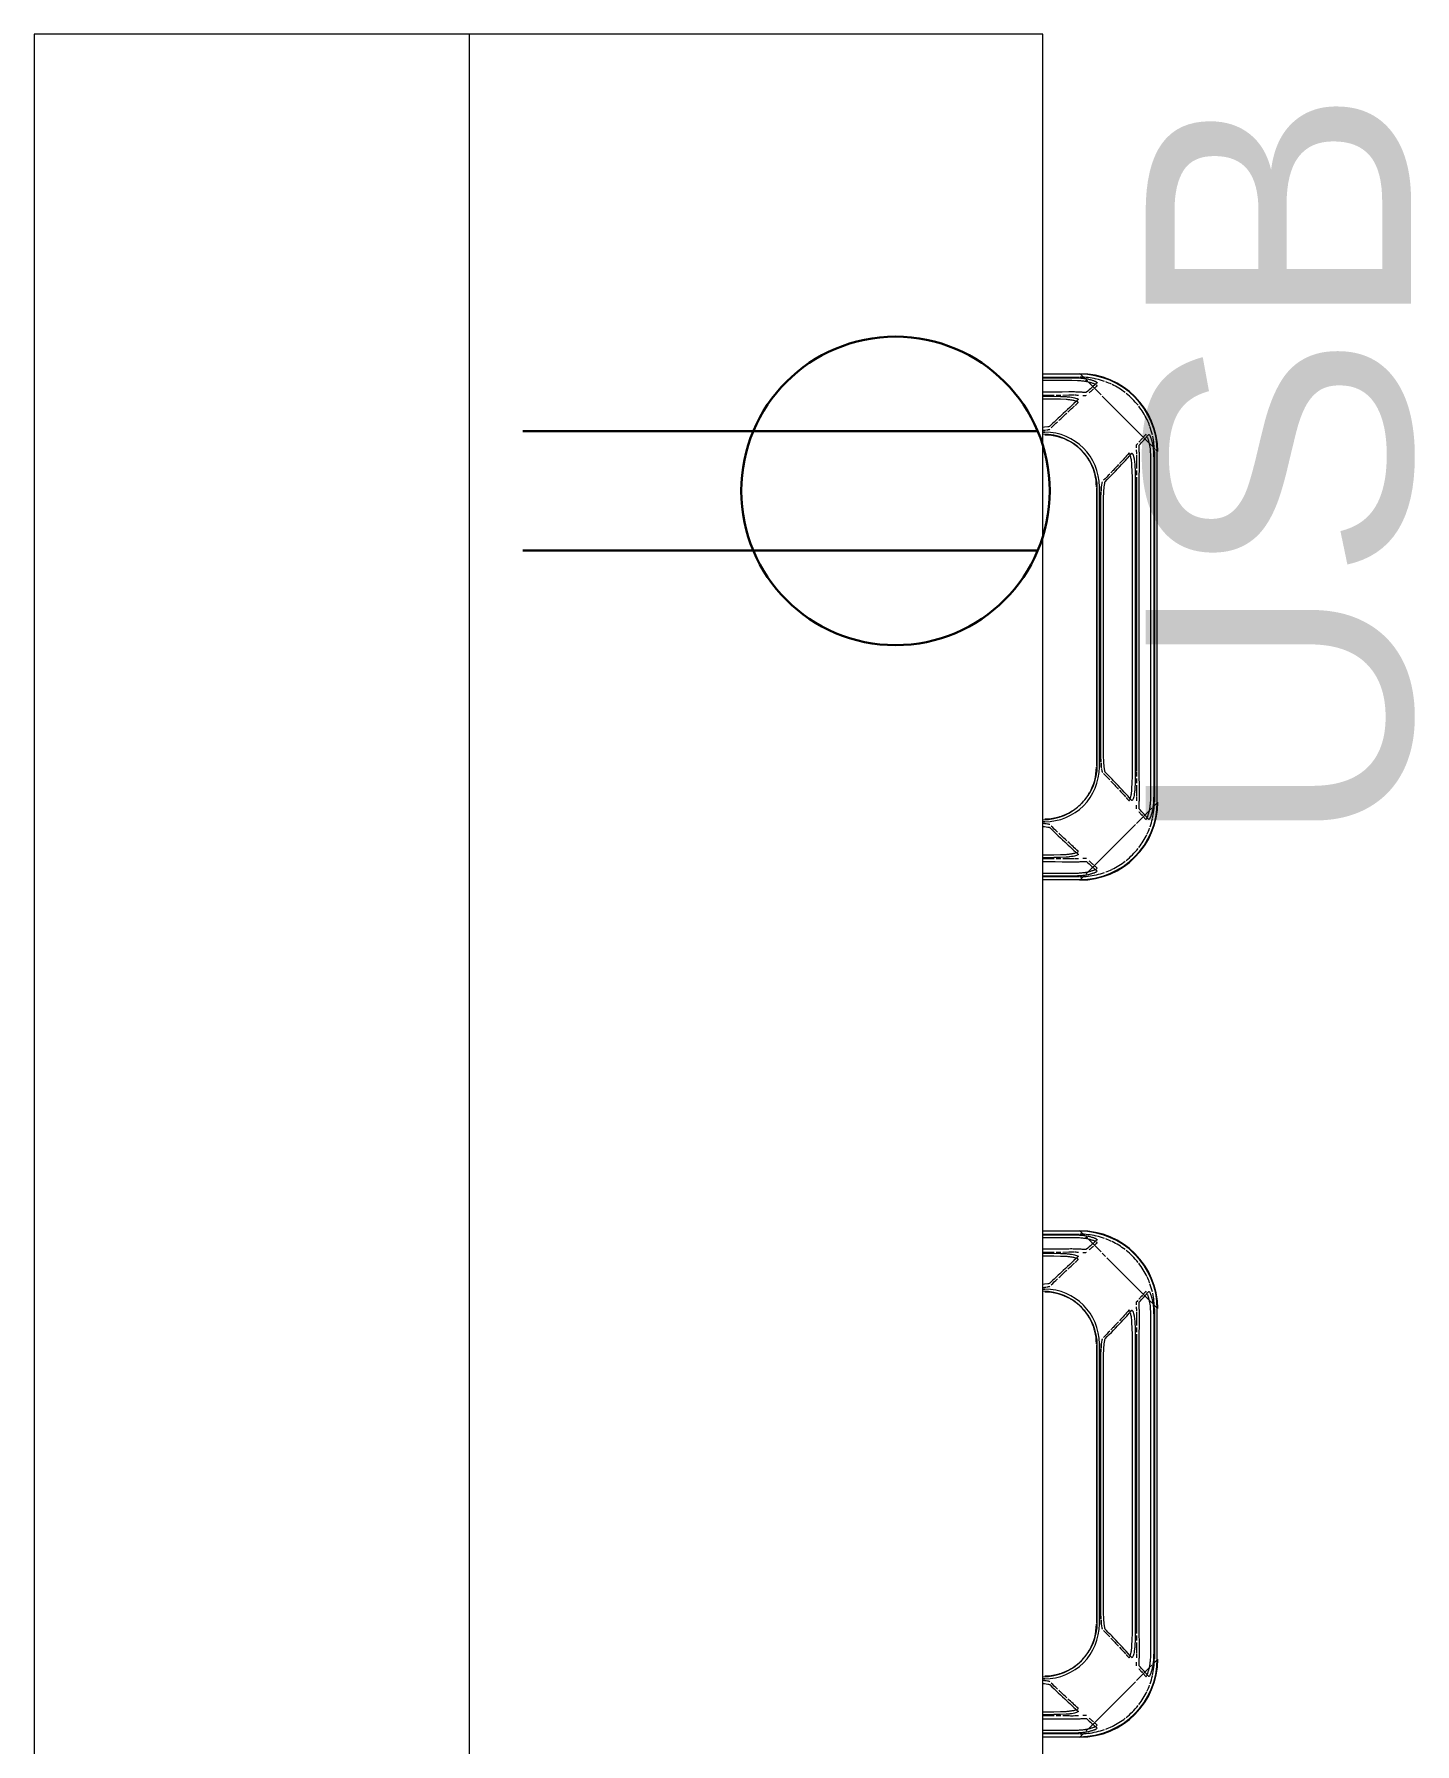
# Model space of a CAD drawing. Header units: inches. Extents: x -1180 to 2011, y -268 to 2143.
# Drawn here: x 29.2 to 73.5, y 1977.1 to 2032 of the extents above; entities that cross this region are included whole.
import ezdxf

# ---------------------------------------------------------------- set-up
doc = ezdxf.new("R2010")
doc.units = ezdxf.units.IN
doc.header["$MEASUREMENT"] = 0
for name, color, linetype, lineweight in [('A-ANNO-NOTE', 131, 'Continuous', 13), ('I-FURN', 30, 'Continuous', 9), ('Q-CASE', 31, 'Continuous', 13)]:
    doc.layers.add(name, color=color, linetype=linetype, lineweight=lineweight)
doc.styles.add('Swis721 Lt BT', font='swissl.ttf', dxfattribs={"height": 8.514638})

# ---------------------------------------------------------------- blocks, each defined once
blk = doc.blocks.new('Casework 16 - Casework 9-5189711-6TH FLOOR POWER _ SIGNAL')
at = {"layer": 'Q-CASE', "lineweight": 9}
for p, q in [((61.585, 2031.961), (43.177, 2031.961)), ((43.177, 2031.961), (43.177, 1903.173)), ((61.585, 1903.173), (61.585, 2031.961))]:
    blk.add_line(p, q, dxfattribs=at)
blk = doc.blocks.new('HighTower_Jaxson_Stool_30 - Wood Seat-5708976-6TH FLOOR POWER _ SIGNAL')
at = {"layer": 'I-FURN'}
for p, q in [((-7.406, 6.344), (-6.037, 7.713)), ((-6.037, 7.713), (-7.406, 6.344)), ((-6.037, 7.713), (-5.897, 7.853)), ((-5.897, 7.853), (-6.037, 7.713)), ((-5.897, 7.853), (-5.778, 7.972)), ((-5.778, 7.972), (-5.897, 7.853)), ((-5.772, 7.978), (-5.716, 8.034)), ((-5.716, 8.034), (-5.772, 7.978)), ((-5.697, 8.053), (-5.644, 8.106)), ((-5.644, 8.106), (-5.697, 8.053)), ((5.615, 8.109), (-5.615, 8.109)), ((-5.615, 8.015), (5.615, 8.015)), ((-5.177, 7.997), (5.177, 7.997)), ((5.177, 7.903), (-5.177, 7.903)), ((5.644, 8.106), (5.78, 7.97)), ((5.78, 7.97), (5.644, 8.106)), ((5.817, 7.933), (5.867, 7.883)), ((5.867, 7.883), (5.817, 7.933)), ((5.898, 7.852), (6.037, 7.713)), ((6.037, 7.713), (5.898, 7.852)), ((6.037, 7.713), (6.306, 7.444)), ((6.306, 7.444), (6.037, 7.713)), ((-5.273, 7.445), (-5.082, 7.44)), ((-5.018, 7.439), (-4.866, 7.438)), ((4.835, 7.532), (-4.835, 7.532)), ((-4.803, 7.438), (4.644, 7.438)), ((-4.574, 7.404), (4.574, 7.404)), ((4.574, 7.31), (-4.574, 7.31)), ((4.661, 7.438), (4.803, 7.438)), ((4.866, 7.438), (5.018, 7.439)), ((5.082, 7.44), (5.273, 7.445)), ((6.344, 7.406), (7.713, 6.037)), ((7.713, 6.037), (6.344, 7.406)), ((-7.852, 5.898), (-7.713, 6.037)), ((-7.713, 6.037), (-7.852, 5.898)), ((-7.713, 6.037), (-7.444, 6.306)), ((-7.444, 6.306), (-7.713, 6.037)), ((-4.602, 6.327), (-4.562, 6.321)), ((-4.548, 6.319), (-4.498, 6.313)), ((-4.5, 6.25), (4.5, 6.25)), ((4.5, 6.25), (-4.5, 6.25)), ((-4.492, 6.313), (-4.36, 6.303)), ((-4.463, 6.156), (-4.411, 6.156)), ((4.435, 6.185), (-4.435, 6.185)), ((-4.405, 6.156), (4.405, 6.156)), ((3.661, 6.378), (-3.661, 6.378)), ((-3.661, 6.284), (3.661, 6.284)), ((4.36, 6.303), (4.492, 6.313)), ((4.411, 6.156), (4.463, 6.156)), ((4.498, 6.313), (4.548, 6.319)), ((4.562, 6.321), (4.602, 6.327)), ((7.713, 6.037), (7.852, 5.898)), ((7.852, 5.898), (7.713, 6.037)), ((-8.109, 5.615), (-8.109, 4.439)), ((-8.106, 5.644), (-7.97, 5.78)), ((-7.97, 5.78), (-8.106, 5.644)), ((-8.015, 4.439), (-8.015, 5.615)), ((-7.933, 5.817), (-7.883, 5.867)), ((-7.883, 5.867), (-7.933, 5.817)), ((7.883, 5.867), (7.933, 5.817)), ((7.933, 5.817), (7.883, 5.867)), ((7.97, 5.78), (8.106, 5.644)), ((8.106, 5.644), (7.97, 5.78)), ((8.015, 5.615), (8.015, 4.439)), ((8.109, 4.439), (8.109, 5.615)), ((-7.997, 4.439), (-7.997, 5.177)), ((-7.903, 5.177), (-7.903, 4.439)), ((-7.44, 5.082), (-7.445, 5.273)), ((-7.438, 4.866), (-7.439, 5.018)), ((7.439, 5.018), (7.438, 4.866)), ((7.445, 5.273), (7.44, 5.082)), ((7.903, 4.439), (7.903, 5.177)), ((7.997, 5.177), (7.997, 4.439)), ((-7.532, 4.835), (-7.532, 4.439)), ((-7.438, 4.439), (-7.438, 4.803)), ((-7.404, 4.439), (-7.404, 4.574)), ((-7.31, 4.574), (-7.31, 4.439)), ((-6.321, 4.562), (-6.327, 4.602)), ((-6.313, 4.498), (-6.319, 4.548)), ((-6.309, 4.444), (-6.313, 4.492)), ((-6.25, 4.439), (-6.25, 4.5)), ((-6.25, 4.5), (-6.25, 4.439)), ((6.25, 4.5), (6.25, 4.439)), ((6.25, 4.439), (6.25, 4.5)), ((6.313, 4.492), (6.309, 4.444)), ((6.319, 4.548), (6.313, 4.498)), ((6.327, 4.602), (6.321, 4.562)), ((7.31, 4.439), (7.31, 4.574)), ((7.404, 4.574), (7.404, 4.439)), ((7.438, 4.803), (7.438, 4.439)), ((7.532, 4.439), (7.532, 4.835))]:
    blk.add_line(p, q, dxfattribs=at)
at = {"layer": 'I-FURN', "flags": 128}
for points in [[(-5.545, 7.992), (-5.365, 7.996), (-5.177, 7.997)], [(-5.177, 7.903), (-5.365, 7.902), (-5.545, 7.899)], [(5.177, 7.997), (5.365, 7.996), (5.545, 7.992)], [(5.545, 7.899), (5.365, 7.902), (5.177, 7.903)], [(-4.835, 7.532), (-5.06, 7.534), (-5.273, 7.539)], [(-5.184, 7.391), (-4.998, 7.398), (-4.791, 7.402), (-4.574, 7.404)], [(-4.574, 7.31), (-4.791, 7.309), (-4.998, 7.304), (-5.184, 7.297)], [(4.574, 7.404), (4.791, 7.402), (4.998, 7.398), (5.184, 7.391)], [(5.184, 7.297), (4.998, 7.304), (4.791, 7.309), (4.574, 7.31)], [(5.273, 7.539), (5.06, 7.534), (4.835, 7.532)], [(-3.661, 6.378), (-3.904, 6.38), (-4.132, 6.386), (-4.332, 6.395), (-4.492, 6.407), (-4.602, 6.421)], [(-4.332, 6.301), (-4.132, 6.292), (-3.904, 6.286), (-3.661, 6.284)], [(4.602, 6.421), (4.492, 6.407), (4.332, 6.395), (4.132, 6.386), (3.904, 6.38), (3.661, 6.378)], [(3.661, 6.284), (3.904, 6.286), (4.132, 6.292), (4.332, 6.301)], [(-7.997, 5.177), (-7.996, 5.365), (-7.992, 5.545)], [(-7.899, 5.545), (-7.902, 5.365), (-7.903, 5.177)], [(7.903, 5.177), (7.902, 5.365), (7.899, 5.545)], [(7.992, 5.545), (7.996, 5.365), (7.997, 5.177)], [(-7.539, 5.273), (-7.534, 5.06), (-7.532, 4.835)], [(-7.404, 4.574), (-7.402, 4.791), (-7.398, 4.998), (-7.391, 5.184)], [(-7.297, 5.184), (-7.304, 4.998), (-7.309, 4.791), (-7.31, 4.574)], [(7.31, 4.574), (7.309, 4.791), (7.304, 4.998), (7.297, 5.184)], [(7.391, 5.184), (7.398, 4.998), (7.402, 4.791), (7.404, 4.574)], [(7.532, 4.835), (7.534, 5.06), (7.539, 5.273)], [(-6.421, 4.602), (-6.407, 4.492), (-6.402, 4.444)], [(6.402, 4.444), (6.407, 4.492), (6.421, 4.602)]]:
    blk.add_lwpolyline(points, dxfattribs=at)
at = {"layer": 'I-FURN'}
for centre, radius, start, end in [((-5.625, 5.625), 2.5, 90, 180), ((-5.625, 5.625), 2.5, 90, 180), ((-5.615, 5.615), 2.494, 90, 180), ((-5.615, 5.615), 2.4, 115.7143, 127.6575), ((-5.615, 5.615), 2.4, 110.5345, 115.5625), ((-5.615, 5.615), 2.4, 103.2531, 109.7492), ((-5.615, 5.615), 2.4, 90.3842, 102.1322), ((5.615, 5.615), 2.494, 0, 90), ((5.625, 5.625), 2.5, 0, 90), ((5.625, 5.625), 2.5, 0, 90), ((5.615, 5.615), 2.4, 77.1429, 89.6148), ((5.615, 5.615), 2.4, 70.5552, 76.9248), ((5.615, 5.615), 2.4, 64.6868, 69.4613), ((5.615, 5.615), 2.4, 52.5122, 64.2857), ((-5.615, 5.615), 2.4, 128.5714, 141.4286), ((5.615, 5.615), 2.4, 38.5714, 51.4286), ((-5.615, 5.615), 2.4, 154.6943, 159.4688), ((-5.615, 5.615), 2.4, 142.5199, 154.2857), ((5.615, 5.615), 2.4, 25.7143, 37.6499), ((5.615, 5.615), 2.4, 20.5269, 25.5551), ((-5.615, 5.615), 2.4, 167.1429, 179.6151), ((-5.615, 5.615), 2.4, 160.5624, 166.9321), ((-4.5, 4.5), 1.75, 90, 180), ((-4.5, 4.5), 1.75, 90, 180), ((-4.435, 4.435), 1.75, 90, 179.868), ((-4.5, 4.5), 1.656, 105, 119.5412), ((-4.5, 4.5), 1.656, 90, 104.2481), ((4.435, 4.435), 1.75, 0.132, 90), ((4.5, 4.5), 1.75, 360, 90), ((4.5, 4.5), 1.75, 360, 90), ((4.5, 4.5), 1.656, 60.4347, 90), ((5.615, 5.615), 2.4, 13.0648, 19.4337), ((5.615, 5.615), 2.4, 0.3839, 12.8571), ((-4.5, 4.5), 1.656, 135, 150), ((-4.5, 4.5), 1.656, 120, 134.9851), ((4.5, 4.5), 1.656, 45, 60), ((4.5, 4.5), 1.656, 30, 44.9851), ((-4.5, 4.5), 1.656, 150.1393, 180), ((4.5, 4.5), 1.656, 15, 29.8409), ((4.5, 4.5), 1.656, 0, 14.2481)]:
    blk.add_arc(centre, radius, start, end, dxfattribs=at)
for points, knots in [([(-6.175, 7.835), (-6.181, 7.84), (-6.173, 7.851), (-6.136, 7.872), (-6.108, 7.885), (-6.083, 7.895), (-6.055, 7.906), (-6.023, 7.917), (-5.988, 7.928), (-5.949, 7.938), (-5.908, 7.948), (-5.849, 7.961), (-5.736, 7.981), (-5.624, 7.989), (-5.545, 7.992)], [-1, -1, -1, -1, -0.8, -0.7, -0.65, -0.6, -0.55, -0.5, -0.45, -0.4, -0.35, -0.3, -0.2, 0, 0, 0, 0]), ([(-5.545, 7.899), (-5.624, 7.895), (-5.736, 7.887), (-5.849, 7.866), (-5.908, 7.853), (-5.949, 7.843), (-5.988, 7.832), (-6.023, 7.821), (-6.055, 7.81), (-6.074, 7.803), (-6.082, 7.799)], [-1, -1, -1, -1, -0.8, -0.7, -0.65, -0.6, -0.55, -0.5, -0.45, -0.4, -0.4, -0.4, -0.4]), ([(5.545, 7.992), (5.595, 7.99), (5.666, 7.985), (5.755, 7.975), (5.817, 7.967), (5.876, 7.956), (5.93, 7.943), (5.979, 7.93), (6.023, 7.917), (6.063, 7.904), (6.097, 7.89), (6.125, 7.877), (6.155, 7.862), (6.177, 7.847), (6.179, 7.838), (6.175, 7.835)], [-1, -1, -1, -1, -0.875, -0.8125, -0.75, -0.6875, -0.625, -0.5625, -0.5, -0.4375, -0.375, -0.3125, -0.25, -0.125, 0, 0, 0, 0]), ([(6.124, 7.781), (6.124, 7.781), (6.115, 7.785), (6.097, 7.794), (6.063, 7.808), (6.023, 7.821), (5.979, 7.834), (5.93, 7.848), (5.876, 7.861), (5.817, 7.872), (5.755, 7.881), (5.666, 7.891), (5.595, 7.896), (5.545, 7.899)], [-0.6881146, -0.6881146, -0.6881146, -0.6881146, -0.6875, -0.625, -0.5625, -0.5, -0.4375, -0.375, -0.3125, -0.25, -0.1875, -0.125, 0, 0, 0, 0]), ([(-6.057, 7.633), (-6.039, 7.617), (-5.994, 7.578), (-5.95, 7.538), (-5.923, 7.514)], [-0.6536993, -0.6536993, -0.6536993, -0.6536993, -0.5, -0.2636527, -0.2636527, -0.2636527, -0.2636527]), ([(-5.273, 7.539), (-5.326, 7.539), (-5.401, 7.538), (-5.492, 7.537), (-5.556, 7.535), (-5.614, 7.533), (-5.666, 7.529), (-5.712, 7.525), (-5.751, 7.524), (-5.783, 7.524), (-5.815, 7.525), (-5.829, 7.528), (-5.833, 7.53)], [-1, -1, -1, -1, -0.833333, -0.75, -0.666667, -0.583333, -0.5, -0.416667, -0.333333, -0.25, -0.166667, 0, 0, 0, 0]), ([(-5.833, 7.434), (-5.829, 7.431), (-5.815, 7.429), (-5.783, 7.428), (-5.761, 7.428), (-5.749, 7.428)], [-1, -1, -1, -1, -0.8333333, -0.75, -0.6666667, -0.6666667, -0.6666667, -0.6666667]), ([(-5.679, 7.433), (-5.674, 7.433), (-5.654, 7.435), (-5.614, 7.438), (-5.575, 7.44), (-5.555, 7.441)], [-0.5243916, -0.5243916, -0.5243916, -0.5243916, -0.5, -0.4166667, -0.3333333, -0.3333333, -0.3333333, -0.3333333]), ([(-5.572, 7.295), (-5.577, 7.3), (-5.57, 7.31), (-5.536, 7.326), (-5.509, 7.336), (-5.486, 7.343), (-5.459, 7.351), (-5.419, 7.361), (-5.337, 7.377), (-5.249, 7.386), (-5.184, 7.391)], [-1, -1, -1, -1, -0.75, -0.625, -0.5625, -0.5, -0.4375, -0.375, -0.25, 0, 0, 0, 0]), ([(-5.517, 7.238), (-5.521, 7.237), (-5.538, 7.23), (-5.57, 7.214), (-5.577, 7.204), (-5.572, 7.199)], [-0.413201, -0.413201, -0.413201, -0.413201, -0.375, -0.25, 0, 0, 0, 0]), ([(-4.659, 6.438), (-4.841, 6.615), (-5.146, 6.904), (-5.45, 7.184), (-5.572, 7.295)], [-1, -1, -1, -1, -0.4, 0, 0, 0, 0]), ([(-5.525, 7.442), (-5.514, 7.442), (-5.481, 7.443), (-5.401, 7.444), (-5.326, 7.445), (-5.273, 7.445)], [-0.292838, -0.292838, -0.292838, -0.292838, -0.25, -0.1666667, 0, 0, 0, 0]), ([(-5.184, 7.297), (-5.249, 7.292), (-5.337, 7.283), (-5.419, 7.267), (-5.459, 7.256), (-5.477, 7.251), (-5.485, 7.249)], [-1, -1, -1, -1, -0.75, -0.625, -0.5625, -0.5, -0.5, -0.5, -0.5]), ([(5.572, 7.295), (5.389, 7.129), (5.086, 6.848), (4.782, 6.558), (4.661, 6.44)], [-1, -1, -1, -1, -0.4, -0.0027983, -0.0027983, -0.0027983, -0.0027983]), ([(5.518, 7.237), (5.517, 7.238), (5.508, 7.241), (5.486, 7.249), (5.45, 7.26), (5.407, 7.269), (5.359, 7.277), (5.288, 7.287), (5.228, 7.293), (5.184, 7.297)], [-0.5906271, -0.5906271, -0.5906271, -0.5906271, -0.5833333, -0.5, -0.4166667, -0.3333333, -0.25, -0.1666667, 0, 0, 0, 0]), ([(5.833, 7.53), (5.828, 7.526), (5.804, 7.522), (5.739, 7.524), (5.667, 7.529), (5.604, 7.533), (5.532, 7.536), (5.426, 7.54), (5.336, 7.54), (5.273, 7.539)], [-1, -1, -1, -1, -0.8, -0.6, -0.5, -0.4, -0.3, -0.2, 0, 0, 0, 0]), ([(5.451, 7.445), (5.479, 7.444), (5.522, 7.442), (5.562, 7.44), (5.577, 7.439)], [-0.8, -0.8, -0.8, -0.8, -0.7, -0.6368706, -0.6368706, -0.6368706, -0.6368706]), ([(5.572, 7.199), (5.575, 7.203), (5.574, 7.21), (5.559, 7.22), (5.547, 7.226), (5.54, 7.229)], [-1, -1, -1, -1, -0.8333333, -0.75, -0.6666667, -0.6666667, -0.6666667, -0.6666667]), ([(5.92, 7.512), (5.948, 7.537), (5.995, 7.578), (6.041, 7.619), (6.059, 7.635)], [-0.7441407, -0.7441407, -0.7441407, -0.7441407, -0.5, -0.3380684, -0.3380684, -0.3380684, -0.3380684]), ([(-5.207, 6.864), (-5.146, 6.807), (-5.059, 6.727), (-4.973, 6.644), (-4.947, 6.62)], [-0.6, -0.6, -0.6, -0.6, -0.4, -0.3158768, -0.3158768, -0.3158768, -0.3158768]), ([(-7.992, 5.545), (-7.99, 5.595), (-7.985, 5.666), (-7.975, 5.755), (-7.967, 5.817), (-7.956, 5.876), (-7.943, 5.93), (-7.93, 5.979), (-7.917, 6.023), (-7.904, 6.063), (-7.89, 6.097), (-7.877, 6.125), (-7.862, 6.155), (-7.847, 6.177), (-7.838, 6.179), (-7.835, 6.175)], [-1, -1, -1, -1, -0.875, -0.8125, -0.75, -0.6875, -0.625, -0.5625, -0.5, -0.4375, -0.375, -0.3125, -0.25, -0.125, 0, 0, 0, 0]), ([(-7.781, 6.124), (-7.781, 6.124), (-7.785, 6.115), (-7.794, 6.097), (-7.808, 6.063), (-7.821, 6.023), (-7.834, 5.979), (-7.848, 5.93), (-7.861, 5.876), (-7.872, 5.817), (-7.881, 5.755), (-7.891, 5.666), (-7.896, 5.595), (-7.899, 5.545)], [-0.6881146, -0.6881146, -0.6881146, -0.6881146, -0.6875, -0.625, -0.5625, -0.5, -0.4375, -0.375, -0.3125, -0.25, -0.1875, -0.125, 0, 0, 0, 0]), ([(-7.512, 5.92), (-7.537, 5.948), (-7.578, 5.995), (-7.619, 6.041), (-7.635, 6.059)], [-0.7441407, -0.7441407, -0.7441407, -0.7441407, -0.5, -0.3380684, -0.3380684, -0.3380684, -0.3380684]), ([(7.633, 6.057), (7.617, 6.039), (7.578, 5.994), (7.538, 5.95), (7.514, 5.923)], [-0.6536993, -0.6536993, -0.6536993, -0.6536993, -0.5, -0.2636527, -0.2636527, -0.2636527, -0.2636527]), ([(7.899, 5.545), (7.896, 5.595), (7.891, 5.666), (7.881, 5.755), (7.872, 5.817), (7.861, 5.876), (7.848, 5.93), (7.834, 5.979), (7.821, 6.023), (7.808, 6.063), (7.794, 6.097), (7.785, 6.115), (7.781, 6.124), (7.781, 6.124)], [-1, -1, -1, -1, -0.875, -0.8125, -0.75, -0.6875, -0.625, -0.5625, -0.5, -0.4375, -0.375, -0.3125, -0.3118854, -0.3118854, -0.3118854, -0.3118854]), ([(7.835, 6.175), (7.838, 6.179), (7.847, 6.177), (7.862, 6.155), (7.877, 6.125), (7.89, 6.097), (7.904, 6.063), (7.917, 6.023), (7.93, 5.979), (7.943, 5.93), (7.956, 5.876), (7.967, 5.817), (7.975, 5.755), (7.985, 5.666), (7.99, 5.595), (7.992, 5.545)], [-1, -1, -1, -1, -0.875, -0.75, -0.6875, -0.625, -0.5625, -0.5, -0.4375, -0.375, -0.3125, -0.25, -0.1875, -0.125, 0, 0, 0, 0]), ([(-7.53, 5.833), (-7.526, 5.828), (-7.522, 5.804), (-7.524, 5.739), (-7.529, 5.667), (-7.533, 5.604), (-7.536, 5.532), (-7.54, 5.426), (-7.54, 5.336), (-7.539, 5.273)], [-1, -1, -1, -1, -0.8, -0.6, -0.5, -0.4, -0.3, -0.2, 0, 0, 0, 0]), ([(-7.445, 5.451), (-7.444, 5.479), (-7.442, 5.522), (-7.44, 5.562), (-7.439, 5.577)], [-0.8, -0.8, -0.8, -0.8, -0.7, -0.6368706, -0.6368706, -0.6368706, -0.6368706]), ([(-7.237, 5.518), (-7.238, 5.517), (-7.241, 5.508), (-7.249, 5.486), (-7.26, 5.45), (-7.269, 5.407), (-7.277, 5.359), (-7.287, 5.288), (-7.293, 5.228), (-7.297, 5.184)], [-0.5906271, -0.5906271, -0.5906271, -0.5906271, -0.5833333, -0.5, -0.4166667, -0.3333333, -0.25, -0.1666667, 0, 0, 0, 0]), ([(-7.295, 5.572), (-7.129, 5.389), (-6.847, 5.085), (-6.556, 4.781), (-6.438, 4.659)], [-1, -1, -1, -1, -0.4, 0, 0, 0, 0]), ([(-7.199, 5.572), (-7.203, 5.575), (-7.21, 5.574), (-7.22, 5.559), (-7.226, 5.547), (-7.229, 5.54)], [-1, -1, -1, -1, -0.8333333, -0.75, -0.6666667, -0.6666667, -0.6666667, -0.6666667]), ([(6.438, 4.659), (6.615, 4.841), (6.904, 5.146), (7.184, 5.45), (7.295, 5.572)], [-1, -1, -1, -1, -0.4, 0, 0, 0, 0]), ([(7.229, 5.54), (7.226, 5.547), (7.22, 5.559), (7.21, 5.574), (7.203, 5.575), (7.199, 5.572)], [-0.3333333, -0.3333333, -0.3333333, -0.3333333, -0.25, -0.1666667, 0, 0, 0, 0]), ([(7.297, 5.184), (7.293, 5.228), (7.287, 5.288), (7.277, 5.359), (7.269, 5.407), (7.26, 5.45), (7.249, 5.486), (7.241, 5.508), (7.238, 5.517), (7.237, 5.518)], [-1, -1, -1, -1, -0.8333333, -0.75, -0.6666667, -0.5833333, -0.5, -0.4166667, -0.4093729, -0.4093729, -0.4093729, -0.4093729]), ([(7.439, 5.577), (7.44, 5.562), (7.442, 5.522), (7.445, 5.48), (7.445, 5.451)], [-0.3631294, -0.3631294, -0.3631294, -0.3631294, -0.3, -0.2, -0.2, -0.2, -0.2]), ([(7.539, 5.273), (7.54, 5.336), (7.54, 5.426), (7.536, 5.532), (7.533, 5.604), (7.529, 5.667), (7.524, 5.739), (7.522, 5.804), (7.526, 5.828), (7.53, 5.833)], [-1, -1, -1, -1, -0.8, -0.7, -0.6, -0.5, -0.4, -0.2, 0, 0, 0, 0]), ([(6.864, 5.207), (6.807, 5.146), (6.727, 5.059), (6.644, 4.973), (6.62, 4.947)], [-0.6, -0.6, -0.6, -0.6, -0.4, -0.3158768, -0.3158768, -0.3158768, -0.3158768])]:
    blk.add_open_spline(points, degree=3, knots=knots, dxfattribs=at)
for points in [[(-6.16, 7.761), (-6.175, 7.75), (-6.181, 7.742), (-6.175, 7.737)], [(-5.833, 7.53), (-5.89, 7.581), (-6.004, 7.683), (-6.118, 7.784), (-6.175, 7.835)], [(-6.175, 7.737), (-6.148, 7.713), (-6.12, 7.688), (-6.092, 7.664)], [(6.175, 7.835), (6.118, 7.784), (6.004, 7.683), (5.89, 7.581), (5.833, 7.53)], [(6.094, 7.666), (6.121, 7.689), (6.148, 7.713), (6.175, 7.737)], [(6.175, 7.737), (6.179, 7.741), (6.177, 7.75), (6.159, 7.762), (6.146, 7.769)], [(-5.887, 7.483), (-5.869, 7.466), (-5.851, 7.45), (-5.833, 7.434)], [(-5.572, 7.199), (-5.461, 7.099), (-5.35, 6.997), (-5.239, 6.894)], [(5.184, 7.391), (5.228, 7.387), (5.309, 7.379), (5.41, 7.364), (5.489, 7.344), (5.544, 7.323), (5.574, 7.308), (5.575, 7.299), (5.572, 7.295)], [(5.282, 7.445), (5.334, 7.446), (5.383, 7.446), (5.429, 7.445)], [(5.477, 7.113), (5.509, 7.142), (5.54, 7.17), (5.572, 7.199)], [(5.719, 7.43), (5.752, 7.428), (5.804, 7.425), (5.828, 7.43), (5.833, 7.434)], [(4.947, 6.62), (5.034, 6.702), (5.12, 6.784), (5.207, 6.864)], [(5.239, 6.894), (5.31, 6.96), (5.382, 7.025), (5.453, 7.091)], [(-7.835, 6.175), (-7.784, 6.118), (-7.683, 6.004), (-7.581, 5.89), (-7.53, 5.833)], [(-7.737, 6.175), (-7.741, 6.179), (-7.75, 6.177), (-7.762, 6.159), (-7.769, 6.146)], [(-7.666, 6.094), (-7.689, 6.121), (-7.713, 6.148), (-7.737, 6.175)], [(-4.906, 6.582), (-4.839, 6.518), (-4.772, 6.453), (-4.704, 6.388)], [(-4.602, 6.421), (-4.618, 6.423), (-4.643, 6.429), (-4.656, 6.435), (-4.659, 6.438)], [(-4.659, 6.344), (-4.656, 6.341), (-4.643, 6.335), (-4.618, 6.33), (-4.602, 6.327)], [(4.659, 6.438), (4.656, 6.435), (4.643, 6.429), (4.618, 6.423), (4.602, 6.421)], [(4.602, 6.327), (4.618, 6.33), (4.643, 6.335), (4.656, 6.341), (4.659, 6.344)], [(4.661, 6.44), (4.661, 6.439), (4.66, 6.438), (4.659, 6.438)], [(4.659, 6.344), (4.66, 6.345), (4.661, 6.345), (4.661, 6.346)], [(4.704, 6.388), (4.772, 6.453), (4.839, 6.518), (4.906, 6.582)], [(7.53, 5.833), (7.581, 5.89), (7.683, 6.004), (7.784, 6.118), (7.835, 6.175)], [(7.737, 6.175), (7.713, 6.148), (7.688, 6.12), (7.664, 6.092)], [(7.769, 6.146), (7.762, 6.159), (7.75, 6.177), (7.741, 6.179), (7.737, 6.175)], [(-7.43, 5.719), (-7.428, 5.752), (-7.425, 5.804), (-7.43, 5.828), (-7.434, 5.833)], [(-7.391, 5.184), (-7.387, 5.228), (-7.379, 5.309), (-7.364, 5.41), (-7.344, 5.489), (-7.323, 5.544), (-7.308, 5.574), (-7.299, 5.575), (-7.295, 5.572)], [(-7.113, 5.477), (-7.142, 5.509), (-7.17, 5.54), (-7.199, 5.572)], [(7.199, 5.572), (7.099, 5.461), (6.997, 5.35), (6.894, 5.239)], [(7.295, 5.572), (7.299, 5.575), (7.308, 5.574), (7.323, 5.544), (7.344, 5.489), (7.364, 5.41), (7.379, 5.309), (7.387, 5.228), (7.391, 5.184)], [(7.434, 5.833), (7.43, 5.828), (7.425, 5.804), (7.428, 5.752), (7.43, 5.719)], [(-7.445, 5.282), (-7.446, 5.334), (-7.446, 5.383), (-7.445, 5.429)], [(-6.894, 5.239), (-6.96, 5.31), (-7.025, 5.382), (-7.091, 5.453)], [(-6.62, 4.947), (-6.702, 5.034), (-6.784, 5.12), (-6.864, 5.207)], [(7.445, 5.429), (7.446, 5.383), (7.446, 5.333), (7.445, 5.282)], [(-6.388, 4.704), (-6.453, 4.772), (-6.518, 4.839), (-6.582, 4.906)], [(-6.438, 4.659), (-6.435, 4.656), (-6.429, 4.643), (-6.423, 4.618), (-6.421, 4.602)], [(-6.327, 4.602), (-6.33, 4.618), (-6.335, 4.643), (-6.341, 4.656), (-6.344, 4.659)], [(6.344, 4.659), (6.341, 4.656), (6.335, 4.643), (6.33, 4.618), (6.327, 4.602)], [(6.582, 4.906), (6.518, 4.839), (6.453, 4.772), (6.388, 4.704)], [(6.421, 4.602), (6.423, 4.618), (6.429, 4.643), (6.435, 4.656), (6.438, 4.659)]]:
    blk.add_open_spline(points, degree=3, dxfattribs=at)
blk = doc.blocks.new('HighTower_Jaxson_Stool_30 - Wood Seat-V118-6TH FLOOR POWER _ SIGNAL')
at = {"layer": 'I-FURN'}
for p, q in [((-7.26, 6.49), (-6.037, 7.713)), ((-6.037, 7.713), (-7.26, 6.49)), ((-6.037, 7.713), (-5.897, 7.853)), ((-5.897, 7.853), (-6.037, 7.713)), ((-5.897, 7.853), (-5.778, 7.972)), ((-5.778, 7.972), (-5.897, 7.853)), ((-5.772, 7.978), (-5.644, 8.106)), ((-5.644, 8.106), (-5.772, 7.978)), ((5.615, 8.109), (-5.615, 8.109)), ((-5.615, 8.015), (5.615, 8.015)), ((-5.177, 7.997), (5.177, 7.997)), ((5.177, 7.903), (-5.177, 7.903)), ((5.644, 8.106), (5.78, 7.97)), ((5.78, 7.97), (5.644, 8.106)), ((5.817, 7.933), (5.867, 7.883)), ((5.867, 7.883), (5.817, 7.933)), ((5.898, 7.852), (6.037, 7.713)), ((6.037, 7.713), (5.898, 7.852)), ((6.037, 7.713), (6.306, 7.444)), ((6.306, 7.444), (6.037, 7.713)), ((-5.273, 7.445), (-5.082, 7.44)), ((-5.018, 7.439), (-4.866, 7.438)), ((4.835, 7.532), (-4.835, 7.532)), ((-4.803, 7.438), (4.803, 7.438)), ((-4.574, 7.404), (4.574, 7.404)), ((4.574, 7.31), (-4.574, 7.31)), ((4.866, 7.438), (5.018, 7.439)), ((5.082, 7.44), (5.273, 7.445)), ((6.344, 7.406), (7.713, 6.037)), ((7.713, 6.037), (6.344, 7.406)), ((-7.852, 5.898), (-7.713, 6.037)), ((-7.713, 6.037), (-7.852, 5.898)), ((-7.713, 6.037), (-7.444, 6.306)), ((-7.444, 6.306), (-7.713, 6.037)), ((-7.406, 6.344), (-7.301, 6.449)), ((-7.301, 6.449), (-7.406, 6.344)), ((-4.602, 6.327), (-4.562, 6.321)), ((-4.548, 6.319), (-4.498, 6.313)), ((-4.5, 6.25), (4.5, 6.25)), ((4.5, 6.25), (-4.5, 6.25)), ((-4.492, 6.313), (-4.36, 6.303)), ((-4.463, 6.156), (-4.411, 6.156)), ((4.435, 6.185), (-4.435, 6.185)), ((-4.405, 6.156), (4.405, 6.156)), ((3.661, 6.378), (-3.661, 6.378)), ((-3.661, 6.284), (3.661, 6.284)), ((4.36, 6.303), (4.492, 6.313)), ((4.411, 6.156), (4.463, 6.156)), ((4.498, 6.313), (4.548, 6.319)), ((4.562, 6.321), (4.602, 6.327)), ((7.713, 6.037), (7.852, 5.898)), ((7.852, 5.898), (7.713, 6.037)), ((-8.109, 5.615), (-8.109, 4.439)), ((-8.106, 5.644), (-7.97, 5.78)), ((-7.97, 5.78), (-8.106, 5.644)), ((-8.015, 4.439), (-8.015, 5.615)), ((-7.933, 5.817), (-7.883, 5.867)), ((-7.883, 5.867), (-7.933, 5.817)), ((7.883, 5.867), (7.933, 5.817)), ((7.933, 5.817), (7.883, 5.867)), ((7.97, 5.78), (8.106, 5.644)), ((8.106, 5.644), (7.97, 5.78)), ((8.015, 5.615), (8.015, 4.439)), ((8.109, 4.439), (8.109, 5.615)), ((-7.997, 4.439), (-7.997, 5.177)), ((-7.903, 5.177), (-7.903, 4.439)), ((-7.44, 5.082), (-7.445, 5.273)), ((-7.438, 4.866), (-7.439, 5.018)), ((7.439, 5.018), (7.438, 4.866)), ((7.445, 5.273), (7.44, 5.082)), ((7.903, 4.439), (7.903, 5.177)), ((7.997, 5.177), (7.997, 4.439)), ((-7.532, 4.835), (-7.532, 4.439)), ((-7.438, 4.439), (-7.438, 4.803)), ((-7.404, 4.439), (-7.404, 4.574)), ((-7.31, 4.574), (-7.31, 4.439)), ((-6.321, 4.562), (-6.327, 4.602)), ((-6.313, 4.498), (-6.319, 4.548)), ((-6.309, 4.444), (-6.313, 4.492)), ((-6.25, 4.439), (-6.25, 4.5)), ((-6.25, 4.5), (-6.25, 4.439)), ((6.25, 4.5), (6.25, 4.439)), ((6.25, 4.439), (6.25, 4.5)), ((6.313, 4.492), (6.309, 4.444)), ((6.319, 4.548), (6.313, 4.498)), ((6.327, 4.602), (6.321, 4.562)), ((7.31, 4.439), (7.31, 4.574)), ((7.404, 4.574), (7.404, 4.439)), ((7.438, 4.803), (7.438, 4.439)), ((7.532, 4.439), (7.532, 4.835))]:
    blk.add_line(p, q, dxfattribs=at)
at = {"layer": 'I-FURN', "flags": 128}
for points in [[(-5.545, 7.992), (-5.365, 7.996), (-5.177, 7.997)], [(-5.177, 7.903), (-5.365, 7.902), (-5.545, 7.899)], [(5.177, 7.997), (5.365, 7.996), (5.545, 7.992)], [(5.545, 7.899), (5.365, 7.902), (5.177, 7.903)], [(-4.835, 7.532), (-5.06, 7.534), (-5.273, 7.539)], [(-5.184, 7.391), (-4.998, 7.398), (-4.791, 7.402), (-4.574, 7.404)], [(-4.574, 7.31), (-4.791, 7.309), (-4.998, 7.304), (-5.184, 7.297)], [(4.574, 7.404), (4.791, 7.402), (4.998, 7.398), (5.184, 7.391)], [(5.184, 7.297), (4.998, 7.304), (4.791, 7.309), (4.574, 7.31)], [(5.273, 7.539), (5.06, 7.534), (4.835, 7.532)], [(-3.661, 6.378), (-3.904, 6.38), (-4.132, 6.386), (-4.332, 6.395), (-4.492, 6.407), (-4.602, 6.421)], [(-4.332, 6.301), (-4.132, 6.292), (-3.904, 6.286), (-3.661, 6.284)], [(4.602, 6.421), (4.492, 6.407), (4.332, 6.395), (4.132, 6.386), (3.904, 6.38), (3.661, 6.378)], [(3.661, 6.284), (3.904, 6.286), (4.132, 6.292), (4.332, 6.301)], [(-7.997, 5.177), (-7.996, 5.365), (-7.992, 5.545)], [(-7.899, 5.545), (-7.902, 5.365), (-7.903, 5.177)], [(7.903, 5.177), (7.902, 5.365), (7.899, 5.545)], [(7.992, 5.545), (7.996, 5.365), (7.997, 5.177)], [(-7.539, 5.273), (-7.534, 5.06), (-7.532, 4.835)], [(-7.404, 4.574), (-7.402, 4.791), (-7.398, 4.998), (-7.391, 5.184)], [(-7.297, 5.184), (-7.304, 4.998), (-7.309, 4.791), (-7.31, 4.574)], [(7.31, 4.574), (7.309, 4.791), (7.304, 4.998), (7.297, 5.184)], [(7.391, 5.184), (7.398, 4.998), (7.402, 4.791), (7.404, 4.574)], [(7.532, 4.835), (7.534, 5.06), (7.539, 5.273)], [(-6.421, 4.602), (-6.407, 4.492), (-6.402, 4.444)], [(6.402, 4.444), (6.407, 4.492), (6.421, 4.602)]]:
    blk.add_lwpolyline(points, dxfattribs=at)
at = {"layer": 'I-FURN'}
for centre, radius, start, end in [((-5.625, 5.625), 2.5, 90, 180), ((-5.625, 5.625), 2.5, 90, 180), ((-5.615, 5.615), 2.494, 90, 180), ((-5.615, 5.615), 2.4, 115.7143, 127.6575), ((-5.615, 5.615), 2.4, 110.5345, 115.5625), ((-5.615, 5.615), 2.4, 103.2531, 109.7492), ((-5.615, 5.615), 2.4, 90.3842, 102.1322), ((5.615, 5.615), 2.494, 0, 90), ((5.625, 5.625), 2.5, 0, 90), ((5.625, 5.625), 2.5, 0, 90), ((5.615, 5.615), 2.4, 77.1429, 89.6148), ((5.615, 5.615), 2.4, 70.5552, 76.9248), ((5.615, 5.615), 2.4, 64.6868, 69.4613), ((5.615, 5.615), 2.4, 52.5122, 64.2857), ((-5.615, 5.615), 2.4, 128.5714, 141.4286), ((5.615, 5.615), 2.4, 38.5714, 51.4286), ((-5.615, 5.615), 2.4, 154.6943, 159.4688), ((-5.615, 5.615), 2.4, 142.5199, 154.2857), ((5.615, 5.615), 2.4, 25.7143, 37.6499), ((5.615, 5.615), 2.4, 20.5269, 25.5551), ((-5.615, 5.615), 2.4, 167.1429, 179.6151), ((-5.615, 5.615), 2.4, 160.5624, 166.9321), ((-4.5, 4.5), 1.75, 90, 180), ((-4.5, 4.5), 1.75, 90, 180), ((-4.435, 4.435), 1.75, 90, 179.868), ((-4.5, 4.5), 1.656, 105, 119.5412), ((-4.5, 4.5), 1.656, 90, 104.2481), ((4.435, 4.435), 1.75, 0.132, 90), ((4.5, 4.5), 1.75, 360, 90), ((4.5, 4.5), 1.75, 360, 90), ((4.5, 4.5), 1.656, 60.4347, 90), ((5.615, 5.615), 2.4, 13.0648, 19.4337), ((5.615, 5.615), 2.4, 0.3839, 12.8571), ((-4.5, 4.5), 1.656, 135, 150), ((-4.5, 4.5), 1.656, 120, 134.9851), ((4.5, 4.5), 1.656, 45, 60), ((4.5, 4.5), 1.656, 30, 44.9851), ((-4.5, 4.5), 1.656, 150.1393, 180), ((4.5, 4.5), 1.656, 15, 29.8409), ((4.5, 4.5), 1.656, 0, 14.2481)]:
    blk.add_arc(centre, radius, start, end, dxfattribs=at)
for points, knots in [([(-6.175, 7.835), (-6.181, 7.84), (-6.173, 7.851), (-6.136, 7.872), (-6.108, 7.885), (-6.083, 7.895), (-6.055, 7.906), (-6.023, 7.917), (-5.988, 7.928), (-5.949, 7.938), (-5.908, 7.948), (-5.849, 7.961), (-5.736, 7.981), (-5.624, 7.989), (-5.545, 7.992)], [-1, -1, -1, -1, -0.8, -0.7, -0.65, -0.6, -0.55, -0.5, -0.45, -0.4, -0.35, -0.3, -0.2, 0, 0, 0, 0]), ([(-5.545, 7.899), (-5.624, 7.895), (-5.736, 7.887), (-5.849, 7.866), (-5.908, 7.853), (-5.949, 7.843), (-5.988, 7.832), (-6.023, 7.821), (-6.055, 7.81), (-6.074, 7.803), (-6.082, 7.799)], [-1, -1, -1, -1, -0.8, -0.7, -0.65, -0.6, -0.55, -0.5, -0.45, -0.4, -0.4, -0.4, -0.4]), ([(5.545, 7.992), (5.595, 7.99), (5.666, 7.985), (5.755, 7.975), (5.817, 7.967), (5.876, 7.956), (5.93, 7.943), (5.979, 7.93), (6.023, 7.917), (6.063, 7.904), (6.097, 7.89), (6.125, 7.877), (6.155, 7.862), (6.177, 7.847), (6.179, 7.838), (6.175, 7.835)], [-1, -1, -1, -1, -0.875, -0.8125, -0.75, -0.6875, -0.625, -0.5625, -0.5, -0.4375, -0.375, -0.3125, -0.25, -0.125, 0, 0, 0, 0]), ([(6.124, 7.781), (6.124, 7.781), (6.115, 7.785), (6.097, 7.794), (6.063, 7.808), (6.023, 7.821), (5.979, 7.834), (5.93, 7.848), (5.876, 7.861), (5.817, 7.872), (5.755, 7.881), (5.666, 7.891), (5.595, 7.896), (5.545, 7.899)], [-0.6881146, -0.6881146, -0.6881146, -0.6881146, -0.6875, -0.625, -0.5625, -0.5, -0.4375, -0.375, -0.3125, -0.25, -0.1875, -0.125, 0, 0, 0, 0]), ([(-6.057, 7.633), (-6.039, 7.617), (-5.994, 7.578), (-5.95, 7.538), (-5.923, 7.514)], [-0.6536993, -0.6536993, -0.6536993, -0.6536993, -0.5, -0.2636527, -0.2636527, -0.2636527, -0.2636527]), ([(-5.273, 7.539), (-5.326, 7.539), (-5.401, 7.538), (-5.492, 7.537), (-5.556, 7.535), (-5.614, 7.533), (-5.666, 7.529), (-5.712, 7.525), (-5.751, 7.524), (-5.783, 7.524), (-5.815, 7.525), (-5.829, 7.528), (-5.833, 7.53)], [-1, -1, -1, -1, -0.833333, -0.75, -0.666667, -0.583333, -0.5, -0.416667, -0.333333, -0.25, -0.166667, 0, 0, 0, 0]), ([(-5.833, 7.434), (-5.829, 7.431), (-5.815, 7.429), (-5.783, 7.428), (-5.761, 7.428), (-5.749, 7.428)], [-1, -1, -1, -1, -0.8333333, -0.75, -0.6666667, -0.6666667, -0.6666667, -0.6666667]), ([(-5.679, 7.433), (-5.674, 7.433), (-5.654, 7.435), (-5.614, 7.438), (-5.575, 7.44), (-5.555, 7.441)], [-0.5243916, -0.5243916, -0.5243916, -0.5243916, -0.5, -0.4166667, -0.3333333, -0.3333333, -0.3333333, -0.3333333]), ([(-5.572, 7.295), (-5.577, 7.3), (-5.57, 7.31), (-5.536, 7.326), (-5.509, 7.336), (-5.486, 7.343), (-5.459, 7.351), (-5.419, 7.361), (-5.337, 7.377), (-5.249, 7.386), (-5.184, 7.391)], [-1, -1, -1, -1, -0.75, -0.625, -0.5625, -0.5, -0.4375, -0.375, -0.25, 0, 0, 0, 0]), ([(-5.517, 7.238), (-5.521, 7.237), (-5.538, 7.23), (-5.57, 7.214), (-5.577, 7.204), (-5.572, 7.199)], [-0.413201, -0.413201, -0.413201, -0.413201, -0.375, -0.25, 0, 0, 0, 0]), ([(-4.659, 6.438), (-4.841, 6.615), (-5.146, 6.904), (-5.45, 7.184), (-5.572, 7.295)], [-1, -1, -1, -1, -0.4, 0, 0, 0, 0]), ([(-5.525, 7.442), (-5.514, 7.442), (-5.481, 7.443), (-5.401, 7.444), (-5.326, 7.445), (-5.273, 7.445)], [-0.292838, -0.292838, -0.292838, -0.292838, -0.25, -0.1666667, 0, 0, 0, 0]), ([(-5.184, 7.297), (-5.249, 7.292), (-5.337, 7.283), (-5.419, 7.267), (-5.459, 7.256), (-5.477, 7.251), (-5.485, 7.249)], [-1, -1, -1, -1, -0.75, -0.625, -0.5625, -0.5, -0.5, -0.5, -0.5]), ([(5.572, 7.295), (5.389, 7.129), (5.085, 6.847), (4.781, 6.556), (4.659, 6.438)], [-1, -1, -1, -1, -0.4, 0, 0, 0, 0]), ([(5.518, 7.237), (5.517, 7.238), (5.508, 7.241), (5.486, 7.249), (5.45, 7.26), (5.407, 7.269), (5.359, 7.277), (5.288, 7.287), (5.228, 7.293), (5.184, 7.297)], [-0.5906271, -0.5906271, -0.5906271, -0.5906271, -0.5833333, -0.5, -0.4166667, -0.3333333, -0.25, -0.1666667, 0, 0, 0, 0]), ([(5.833, 7.53), (5.828, 7.526), (5.804, 7.522), (5.739, 7.524), (5.667, 7.529), (5.604, 7.533), (5.532, 7.536), (5.426, 7.54), (5.336, 7.54), (5.273, 7.539)], [-1, -1, -1, -1, -0.8, -0.6, -0.5, -0.4, -0.3, -0.2, 0, 0, 0, 0]), ([(5.451, 7.445), (5.479, 7.444), (5.522, 7.442), (5.562, 7.44), (5.577, 7.439)], [-0.8, -0.8, -0.8, -0.8, -0.7, -0.6368706, -0.6368706, -0.6368706, -0.6368706]), ([(5.572, 7.199), (5.575, 7.203), (5.574, 7.21), (5.559, 7.22), (5.547, 7.226), (5.54, 7.229)], [-1, -1, -1, -1, -0.8333333, -0.75, -0.6666667, -0.6666667, -0.6666667, -0.6666667]), ([(5.92, 7.512), (5.948, 7.537), (5.995, 7.578), (6.041, 7.619), (6.059, 7.635)], [-0.7441407, -0.7441407, -0.7441407, -0.7441407, -0.5, -0.3380684, -0.3380684, -0.3380684, -0.3380684]), ([(-5.207, 6.864), (-5.146, 6.807), (-5.059, 6.727), (-4.973, 6.644), (-4.947, 6.62)], [-0.6, -0.6, -0.6, -0.6, -0.4, -0.3158768, -0.3158768, -0.3158768, -0.3158768]), ([(-7.992, 5.545), (-7.99, 5.595), (-7.985, 5.666), (-7.975, 5.755), (-7.967, 5.817), (-7.956, 5.876), (-7.943, 5.93), (-7.93, 5.979), (-7.917, 6.023), (-7.904, 6.063), (-7.89, 6.097), (-7.877, 6.125), (-7.862, 6.155), (-7.847, 6.177), (-7.838, 6.179), (-7.835, 6.175)], [-1, -1, -1, -1, -0.875, -0.8125, -0.75, -0.6875, -0.625, -0.5625, -0.5, -0.4375, -0.375, -0.3125, -0.25, -0.125, 0, 0, 0, 0]), ([(-7.781, 6.124), (-7.781, 6.124), (-7.785, 6.115), (-7.794, 6.097), (-7.808, 6.063), (-7.821, 6.023), (-7.834, 5.979), (-7.848, 5.93), (-7.861, 5.876), (-7.872, 5.817), (-7.881, 5.755), (-7.891, 5.666), (-7.896, 5.595), (-7.899, 5.545)], [-0.6881146, -0.6881146, -0.6881146, -0.6881146, -0.6875, -0.625, -0.5625, -0.5, -0.4375, -0.375, -0.3125, -0.25, -0.1875, -0.125, 0, 0, 0, 0]), ([(-7.512, 5.92), (-7.537, 5.948), (-7.578, 5.995), (-7.619, 6.041), (-7.635, 6.059)], [-0.7441407, -0.7441407, -0.7441407, -0.7441407, -0.5, -0.3380684, -0.3380684, -0.3380684, -0.3380684]), ([(7.633, 6.057), (7.617, 6.039), (7.578, 5.994), (7.538, 5.95), (7.514, 5.923)], [-0.6536993, -0.6536993, -0.6536993, -0.6536993, -0.5, -0.2636527, -0.2636527, -0.2636527, -0.2636527]), ([(7.899, 5.545), (7.896, 5.595), (7.891, 5.666), (7.881, 5.755), (7.872, 5.817), (7.861, 5.876), (7.848, 5.93), (7.834, 5.979), (7.821, 6.023), (7.808, 6.063), (7.794, 6.097), (7.785, 6.115), (7.781, 6.124), (7.781, 6.124)], [-1, -1, -1, -1, -0.875, -0.8125, -0.75, -0.6875, -0.625, -0.5625, -0.5, -0.4375, -0.375, -0.3125, -0.3118854, -0.3118854, -0.3118854, -0.3118854]), ([(7.835, 6.175), (7.838, 6.179), (7.847, 6.177), (7.862, 6.155), (7.877, 6.125), (7.89, 6.097), (7.904, 6.063), (7.917, 6.023), (7.93, 5.979), (7.943, 5.93), (7.956, 5.876), (7.967, 5.817), (7.975, 5.755), (7.985, 5.666), (7.99, 5.595), (7.992, 5.545)], [-1, -1, -1, -1, -0.875, -0.75, -0.6875, -0.625, -0.5625, -0.5, -0.4375, -0.375, -0.3125, -0.25, -0.1875, -0.125, 0, 0, 0, 0]), ([(-7.53, 5.833), (-7.526, 5.828), (-7.522, 5.804), (-7.524, 5.739), (-7.529, 5.667), (-7.533, 5.604), (-7.536, 5.532), (-7.54, 5.426), (-7.54, 5.336), (-7.539, 5.273)], [-1, -1, -1, -1, -0.8, -0.6, -0.5, -0.4, -0.3, -0.2, 0, 0, 0, 0]), ([(-7.445, 5.451), (-7.444, 5.479), (-7.442, 5.522), (-7.44, 5.562), (-7.439, 5.577)], [-0.8, -0.8, -0.8, -0.8, -0.7, -0.6368706, -0.6368706, -0.6368706, -0.6368706]), ([(-7.391, 5.184), (-7.387, 5.228), (-7.379, 5.309), (-7.364, 5.41), (-7.344, 5.489), (-7.323, 5.544), (-7.31, 5.568), (-7.304, 5.573), (-7.302, 5.574)], [-1, -1, -1, -1, -0.8333333, -0.6666667, -0.5, -0.3333333, -0.1666667, -0.089504, -0.089504, -0.089504, -0.089504]), ([(-7.237, 5.518), (-7.238, 5.517), (-7.241, 5.508), (-7.249, 5.486), (-7.26, 5.45), (-7.269, 5.407), (-7.277, 5.359), (-7.287, 5.288), (-7.293, 5.228), (-7.297, 5.184)], [-0.5906271, -0.5906271, -0.5906271, -0.5906271, -0.5833333, -0.5, -0.4166667, -0.3333333, -0.25, -0.1666667, 0, 0, 0, 0]), ([(-7.295, 5.572), (-7.129, 5.389), (-6.847, 5.085), (-6.556, 4.781), (-6.438, 4.659)], [-1, -1, -1, -1, -0.4, 0, 0, 0, 0]), ([(-7.199, 5.572), (-7.203, 5.575), (-7.21, 5.574), (-7.22, 5.559), (-7.226, 5.547), (-7.229, 5.54)], [-1, -1, -1, -1, -0.8333333, -0.75, -0.6666667, -0.6666667, -0.6666667, -0.6666667]), ([(6.438, 4.659), (6.615, 4.841), (6.904, 5.146), (7.184, 5.45), (7.295, 5.572)], [-1, -1, -1, -1, -0.4, 0, 0, 0, 0]), ([(7.229, 5.54), (7.226, 5.547), (7.22, 5.559), (7.21, 5.574), (7.203, 5.575), (7.199, 5.572)], [-0.3333333, -0.3333333, -0.3333333, -0.3333333, -0.25, -0.1666667, 0, 0, 0, 0]), ([(7.297, 5.184), (7.293, 5.228), (7.287, 5.288), (7.277, 5.359), (7.269, 5.407), (7.26, 5.45), (7.249, 5.486), (7.241, 5.508), (7.238, 5.517), (7.237, 5.518)], [-1, -1, -1, -1, -0.8333333, -0.75, -0.6666667, -0.5833333, -0.5, -0.4166667, -0.4093729, -0.4093729, -0.4093729, -0.4093729]), ([(7.439, 5.577), (7.44, 5.562), (7.442, 5.522), (7.445, 5.48), (7.445, 5.451)], [-0.3631294, -0.3631294, -0.3631294, -0.3631294, -0.3, -0.2, -0.2, -0.2, -0.2]), ([(7.539, 5.273), (7.54, 5.336), (7.54, 5.426), (7.536, 5.532), (7.533, 5.604), (7.529, 5.667), (7.524, 5.739), (7.522, 5.804), (7.526, 5.828), (7.53, 5.833)], [-1, -1, -1, -1, -0.8, -0.7, -0.6, -0.5, -0.4, -0.2, 0, 0, 0, 0]), ([(6.864, 5.207), (6.807, 5.146), (6.727, 5.059), (6.644, 4.973), (6.62, 4.947)], [-0.6, -0.6, -0.6, -0.6, -0.4, -0.3158768, -0.3158768, -0.3158768, -0.3158768])]:
    blk.add_open_spline(points, degree=3, knots=knots, dxfattribs=at)
for points in [[(-6.16, 7.761), (-6.175, 7.75), (-6.181, 7.742), (-6.175, 7.737)], [(-5.833, 7.53), (-5.89, 7.581), (-6.004, 7.683), (-6.118, 7.784), (-6.175, 7.835)], [(-6.175, 7.737), (-6.148, 7.713), (-6.12, 7.688), (-6.092, 7.664)], [(6.175, 7.835), (6.118, 7.784), (6.004, 7.683), (5.89, 7.581), (5.833, 7.53)], [(6.094, 7.666), (6.121, 7.689), (6.148, 7.713), (6.175, 7.737)], [(6.175, 7.737), (6.179, 7.741), (6.177, 7.75), (6.159, 7.762), (6.146, 7.769)], [(-5.887, 7.483), (-5.869, 7.466), (-5.851, 7.45), (-5.833, 7.434)], [(-5.572, 7.199), (-5.461, 7.099), (-5.35, 6.997), (-5.239, 6.894)], [(5.184, 7.391), (5.228, 7.387), (5.309, 7.379), (5.41, 7.364), (5.489, 7.344), (5.544, 7.323), (5.574, 7.308), (5.575, 7.299), (5.572, 7.295)], [(5.282, 7.445), (5.334, 7.446), (5.383, 7.446), (5.429, 7.445)], [(5.477, 7.113), (5.509, 7.142), (5.54, 7.17), (5.572, 7.199)], [(5.719, 7.43), (5.752, 7.428), (5.804, 7.425), (5.828, 7.43), (5.833, 7.434)], [(4.947, 6.62), (5.034, 6.702), (5.12, 6.784), (5.207, 6.864)], [(5.239, 6.894), (5.31, 6.96), (5.382, 7.025), (5.453, 7.091)], [(-7.835, 6.175), (-7.784, 6.118), (-7.683, 6.004), (-7.581, 5.89), (-7.53, 5.833)], [(-7.737, 6.175), (-7.741, 6.179), (-7.75, 6.177), (-7.762, 6.159), (-7.769, 6.146)], [(-7.666, 6.094), (-7.689, 6.121), (-7.713, 6.148), (-7.737, 6.175)], [(-4.906, 6.582), (-4.839, 6.518), (-4.772, 6.453), (-4.704, 6.388)], [(-4.602, 6.421), (-4.618, 6.423), (-4.643, 6.429), (-4.656, 6.435), (-4.659, 6.438)], [(-4.659, 6.344), (-4.656, 6.341), (-4.643, 6.335), (-4.618, 6.33), (-4.602, 6.327)], [(4.659, 6.438), (4.656, 6.435), (4.643, 6.429), (4.618, 6.423), (4.602, 6.421)], [(4.602, 6.327), (4.618, 6.33), (4.643, 6.335), (4.656, 6.341), (4.659, 6.344)], [(4.704, 6.388), (4.772, 6.453), (4.839, 6.518), (4.906, 6.582)], [(7.53, 5.833), (7.581, 5.89), (7.683, 6.004), (7.784, 6.118), (7.835, 6.175)], [(7.737, 6.175), (7.713, 6.148), (7.688, 6.12), (7.664, 6.092)], [(7.769, 6.146), (7.762, 6.159), (7.75, 6.177), (7.741, 6.179), (7.737, 6.175)], [(-7.43, 5.719), (-7.428, 5.752), (-7.425, 5.804), (-7.43, 5.828), (-7.434, 5.833)], [(-7.302, 5.574), (-7.301, 5.574), (-7.3, 5.574), (-7.3, 5.574)], [(-7.3, 5.574), (-7.298, 5.574), (-7.296, 5.573), (-7.295, 5.572)], [(-7.113, 5.477), (-7.142, 5.509), (-7.17, 5.54), (-7.199, 5.572)], [(7.199, 5.572), (7.099, 5.461), (6.997, 5.35), (6.894, 5.239)], [(7.295, 5.572), (7.299, 5.575), (7.308, 5.574), (7.323, 5.544), (7.344, 5.489), (7.364, 5.41), (7.379, 5.309), (7.387, 5.228), (7.391, 5.184)], [(7.434, 5.833), (7.43, 5.828), (7.425, 5.804), (7.428, 5.752), (7.43, 5.719)], [(-7.445, 5.282), (-7.446, 5.334), (-7.446, 5.383), (-7.445, 5.429)], [(-6.894, 5.239), (-6.96, 5.31), (-7.025, 5.382), (-7.091, 5.453)], [(-6.62, 4.947), (-6.702, 5.034), (-6.784, 5.12), (-6.864, 5.207)], [(7.445, 5.429), (7.446, 5.383), (7.446, 5.333), (7.445, 5.282)], [(-6.388, 4.704), (-6.453, 4.772), (-6.518, 4.839), (-6.582, 4.906)], [(-6.438, 4.659), (-6.435, 4.656), (-6.429, 4.643), (-6.423, 4.618), (-6.421, 4.602)], [(-6.327, 4.602), (-6.33, 4.618), (-6.335, 4.643), (-6.341, 4.656), (-6.344, 4.659)], [(6.344, 4.659), (6.341, 4.656), (6.335, 4.643), (6.33, 4.618), (6.327, 4.602)], [(6.582, 4.906), (6.518, 4.839), (6.453, 4.772), (6.388, 4.704)], [(6.421, 4.602), (6.423, 4.618), (6.429, 4.643), (6.435, 4.656), (6.438, 4.659)]]:
    blk.add_open_spline(points, degree=3, dxfattribs=at)
blk = doc.blocks.new('C-Counter Top1 - ADJ HEIGHT 2-5924976-6TH FLOOR POWER _ SIGNAL')
at = {"layer": 'Q-CASE', "lineweight": 9}
for p, q in [((-47.262, 13.96), (-47.262, 0)), ((-47.262, 0), (80.275, 0))]:
    blk.add_line(p, q, dxfattribs=at)

msp = doc.modelspace()

# ---------------------------------------------------------------- linework, layer by layer
at = {"layer": 'A-ANNO-NOTE', "lineweight": 30}
for p, q in [((44.892, 2019.222), (61.419, 2019.222)), ((44.892, 2015.389), (61.419, 2015.389))]:
    msp.add_line(p, q, dxfattribs=at)
msp.add_circle((56.855, 2017.306), 4.95, dxfattribs=at)

# ---------------------------------------------------------------- block references
at = {"layer": 'I-FURN', "rotation": 269.9999999999997}
for name, p in [('HighTower_Jaxson_Stool_30 - Wood Seat-5708976-6TH FLOOR POWER _ SIGNAL', (57.146, 2012.942)), ('HighTower_Jaxson_Stool_30 - Wood Seat-V118-6TH FLOOR POWER _ SIGNAL', (57.146, 1985.442))]:
    msp.add_blockref(name, p, dxfattribs=at)
at = {"layer": 'Q-CASE', "lineweight": 9}
msp.add_blockref('Casework 16 - Casework 9-5189711-6TH FLOOR POWER _ SIGNAL', (0, 0), dxfattribs=at)
at = {"layer": 'Q-CASE', "lineweight": 9, "rotation": 269.9999999999999}
msp.add_blockref('C-Counter Top1 - ADJ HEIGHT 2-5924976-6TH FLOOR POWER _ SIGNAL', (29.217, 1984.698), dxfattribs=at)

# ---------------------------------------------------------------- texts
at = {"layer": 'A-ANNO-NOTE', "lineweight": 9, "insert": (64.883, 2018.042), "char_height": 8.5146, "width": 27.648, "attachment_point": 2, "rotation": 90, "line_spacing_factor": 1.00667, "style": 'Swis721 Lt BT'}
msp.add_mtext('USB', dxfattribs=at)

doc.saveas('drawing.dxf')
